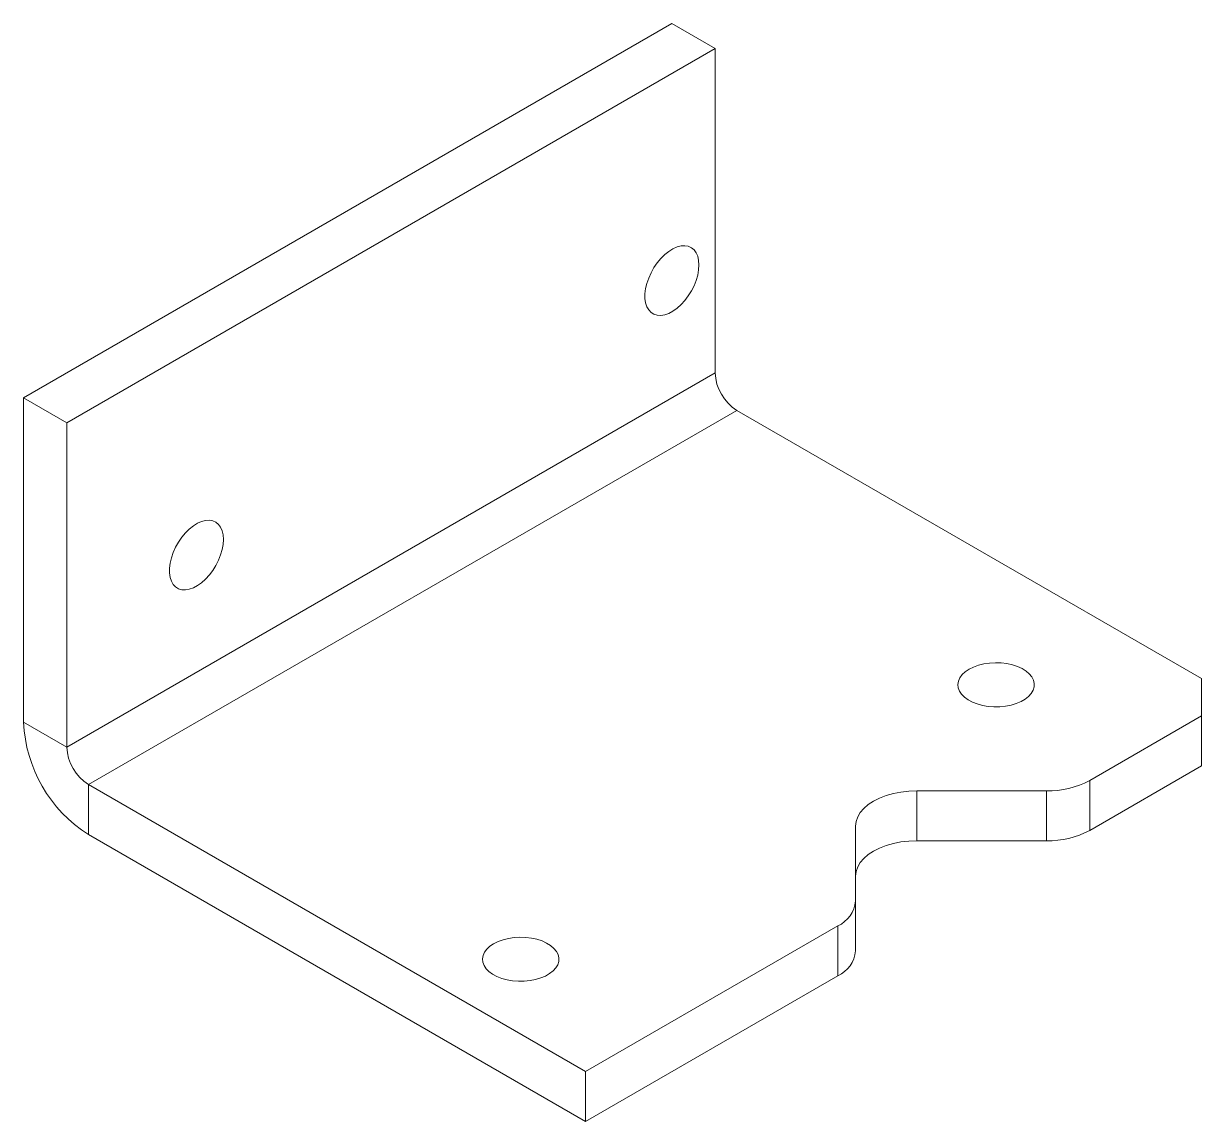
# Paper-space layout '_Isométrica' of a CAD drawing. Header units: millimetres. Extents: x -12 to 26.5, y -23.3 to 12.7.
import ezdxf

# ---------------------------------------------------------------- set-up
doc = ezdxf.new("R2010")
doc.units = ezdxf.units.MM

psp = doc.layouts.new('_Isométrica')

# ---------------------------------------------------------------- linework, layer by layer
at = {"color": 7, "linetype": 'Continuous', "lineweight": 15}
for p, q in [((9.192, 12.655), (-12.021, 0.409)), ((9.192, 12.655), (10.607, 11.839)), ((10.607, 11.839), (-10.607, -0.407)), ((10.607, 1.224), (10.607, 11.839)), ((10.607, 1.224), (-10.607, -11.022)), ((-12.021, 0.409), (-10.607, -0.407)), ((-12.021, 0.409), (-12.021, -10.206)), ((-9.899, -12.247), (11.314, -0.001)), ((11.314, -0.001), (26.517, -8.777)), ((-10.607, -0.407), (-10.607, -11.022)), ((26.517, -11.635), (26.517, -8.777)), ((26.517, -10.002), (22.86, -12.113)), ((-10.607, -11.022), (-12.021, -10.206)), ((26.517, -11.635), (22.86, -13.746)), ((6.364, -21.636), (-9.899, -12.247)), ((-9.899, -12.247), (-9.899, -13.88)), ((22.86, -12.113), (22.86, -13.746)), ((17.203, -12.451), (21.445, -12.451)), ((17.203, -14.084), (17.203, -12.451)), ((21.445, -14.084), (21.445, -12.451)), ((15.203, -17.688), (15.203, -13.606)), ((6.364, -23.269), (-9.899, -13.88)), ((17.203, -14.084), (21.445, -14.084)), ((14.617, -16.871), (6.364, -21.636)), ((14.617, -18.504), (14.617, -16.871)), ((14.617, -18.504), (6.364, -23.269)), ((6.364, -23.269), (6.364, -21.636))]:
    psp.add_line(p, q, dxfattribs=at)
at = {"color": 7, "linetype": 'Continuous', "lineweight": 15, "flags": 128}
for points in [[(10.076, 4.755), (10.066, 4.905), (10.035, 5.04), (9.984, 5.155), (9.915, 5.25), (9.829, 5.321), (9.728, 5.366), (9.615, 5.386), (9.491, 5.378), (9.361, 5.344), (9.226, 5.285), (9.091, 5.201), (8.958, 5.094), (8.831, 4.968), (8.712, 4.825), (8.604, 4.668), (8.51, 4.501), (8.433, 4.328), (8.373, 4.153), (8.332, 3.981), (8.311, 3.815), (8.311, 3.658), (8.332, 3.516), (8.373, 3.39), (8.433, 3.285), (8.51, 3.202), (8.604, 3.144), (8.712, 3.111), (8.831, 3.105), (8.958, 3.126), (9.091, 3.173), (9.226, 3.245), (9.361, 3.34), (9.491, 3.457), (9.615, 3.592), (9.728, 3.743), (9.829, 3.905), (9.915, 4.075), (9.984, 4.25), (10.035, 4.424), (10.066, 4.594), (10.076, 4.755)], [(-5.48, -4.225), (-5.49, -4.075), (-5.521, -3.941), (-5.572, -3.825), (-5.641, -3.731), (-5.727, -3.66), (-5.828, -3.614), (-5.942, -3.595), (-6.065, -3.602), (-6.196, -3.636), (-6.33, -3.696), (-6.465, -3.78), (-6.598, -3.886), (-6.726, -4.013), (-6.844, -4.156), (-6.952, -4.313), (-7.046, -4.48), (-7.124, -4.652), (-7.184, -4.827), (-7.225, -5), (-7.245, -5.166), (-7.245, -5.322), (-7.225, -5.465), (-7.184, -5.59), (-7.124, -5.696), (-7.046, -5.778), (-6.952, -5.837), (-6.844, -5.869), (-6.726, -5.875), (-6.598, -5.855), (-6.465, -5.808), (-6.33, -5.736), (-6.196, -5.64), (-6.065, -5.523), (-5.942, -5.388), (-5.828, -5.238), (-5.727, -5.075), (-5.641, -4.905), (-5.572, -4.731), (-5.521, -4.557), (-5.49, -4.387), (-5.48, -4.225)], [(18.915, -8.471), (18.791, -8.555), (18.69, -8.649), (18.615, -8.751), (18.568, -8.858), (18.549, -8.968), (18.56, -9.078), (18.6, -9.186), (18.668, -9.289), (18.763, -9.385), (18.882, -9.472), (19.022, -9.547), (19.181, -9.609), (19.354, -9.656), (19.538, -9.687), (19.727, -9.702), (19.919, -9.7), (20.107, -9.681), (20.288, -9.645), (20.458, -9.595), (20.613, -9.529), (20.748, -9.451), (20.861, -9.362), (20.949, -9.264), (21.01, -9.159), (21.043, -9.05), (21.047, -8.94), (21.021, -8.83), (20.967, -8.725), (20.885, -8.625), (20.778, -8.533), (20.648, -8.452), (20.498, -8.383), (20.332, -8.329), (20.153, -8.289), (19.966, -8.266), (19.775, -8.26), (19.585, -8.271), (19.399, -8.298), (19.223, -8.341), (19.06, -8.399), (18.915, -8.471)], [(15.203, -13.606), (15.22, -13.455), (15.271, -13.307), (15.355, -13.164), (15.471, -13.028), (15.616, -12.903), (15.789, -12.789), (15.985, -12.69), (16.203, -12.606), (16.437, -12.539), (16.685, -12.49), (16.942, -12.461), (17.203, -12.451)], [(15.203, -15.239), (15.22, -15.088), (15.271, -14.94), (15.355, -14.797), (15.471, -14.662), (15.616, -14.536), (15.789, -14.422), (15.985, -14.323), (16.203, -14.239), (16.437, -14.172), (16.685, -14.124), (16.942, -14.094), (17.203, -14.084)], [(3.359, -17.452), (3.234, -17.536), (3.133, -17.629), (3.058, -17.731), (3.011, -17.838), (2.993, -17.948), (3.004, -18.058), (3.044, -18.166), (3.112, -18.27), (3.207, -18.366), (3.326, -18.452), (3.466, -18.527), (3.625, -18.589), (3.798, -18.636), (3.981, -18.668), (4.171, -18.682), (4.362, -18.68), (4.551, -18.661), (4.732, -18.626), (4.902, -18.575), (5.056, -18.51), (5.192, -18.432), (5.305, -18.342), (5.393, -18.244), (5.454, -18.14), (5.487, -18.031), (5.491, -17.92), (5.465, -17.811), (5.411, -17.705), (5.329, -17.605), (5.222, -17.514), (5.092, -17.432), (4.942, -17.364), (4.776, -17.309), (4.597, -17.27), (4.41, -17.247), (4.219, -17.24), (4.028, -17.251), (3.843, -17.278), (3.667, -17.321), (3.504, -17.38), (3.359, -17.452)]]:
    psp.add_lwpolyline(points, dxfattribs=at)
at = {"color": 7, "linetype": 'Continuous', "lineweight": 15}
for centre, radius, start, end in [((12.135, 1.29), 1.53, 182.4764, 237.5236), ((-7.427, -10.003), 4.598, 182.5242, 237.4758), ((-9.078, -10.956), 1.53, 182.4763, 237.5237), ((21.503, -9.566), 2.886, 268.8559, 298.0402), ((21.503, -11.199), 2.886, 268.8559, 298.0402), ((14.202, -15.955), 1.006, 294.3747, 354.3052), ((14.202, -17.588), 1.006, 294.3747, 354.3052)]:
    psp.add_arc(centre, radius, start, end, dxfattribs=at)

doc.saveas('drawing.dxf')
